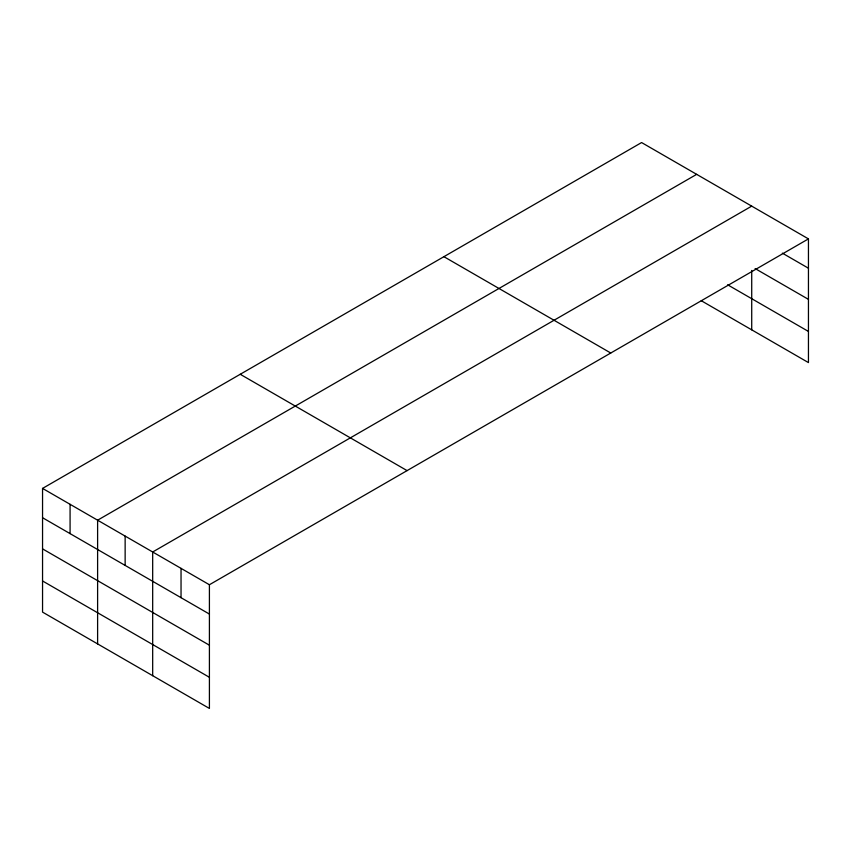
<?xml version="1.0" encoding="UTF-8"?>
<svg xmlns="http://www.w3.org/2000/svg" width="851" height="851" viewBox="0 0 851 851"><rect width="100%" height="100%" fill="white"/><g stroke="black" fill="none" stroke-linecap="round" stroke-linejoin="round"><path stroke-width="1.28" d="M808.45 238.886L641.59 142.553L42.55 488.41L42.55 612.114L209.41 708.447L209.41 584.743L808.45 238.886L808.45 362.59L701.245 300.701M696.661 174.349L97.61 520.195L97.61 643.899M751.72 206.133L152.68 551.991L152.68 675.694M782.356 253.141L808.45 268.214M755.124 268.565L808.45 299.361M727.626 284.787L808.45 331.443M443.914 256.683L610.763 353.016M240.237 374.28L407.086 470.614M42.55 488.41L209.41 584.743M42.55 517.727L209.41 614.071M42.55 548.874L209.41 645.207M42.55 580.967L209.41 677.3M751.72 270.458L751.72 329.837M181.04 568.362L181.04 597.689M125.14 536.098L125.14 565.415M70.08 504.303L70.08 533.63"/></g></svg>
